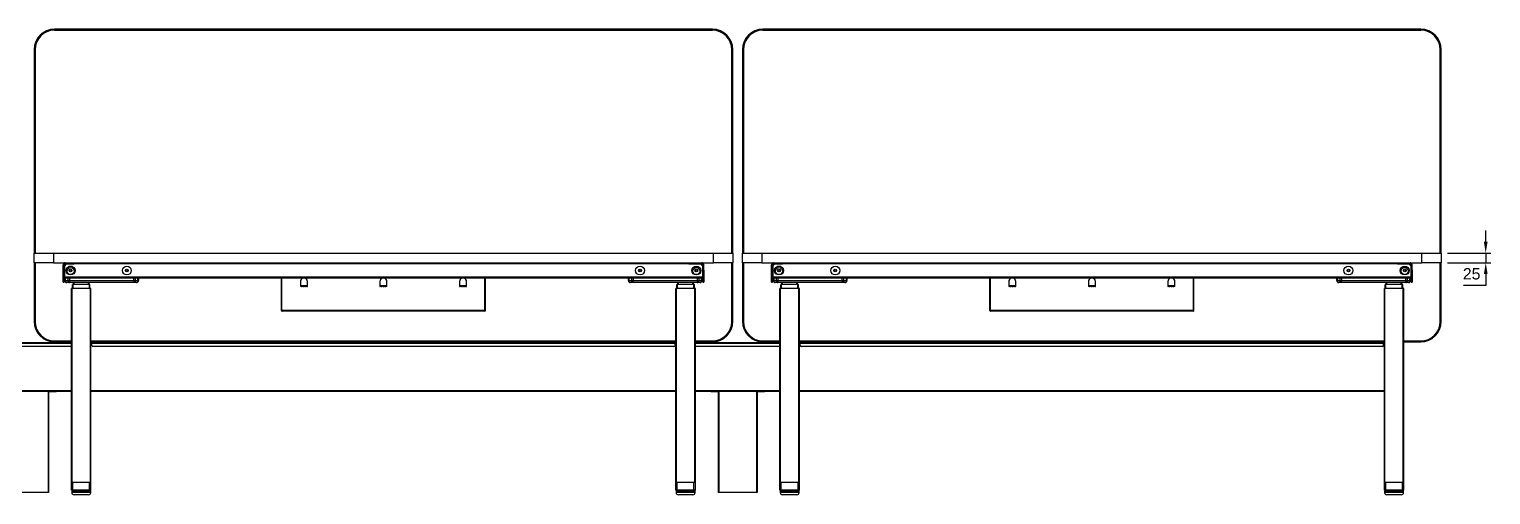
# Model space of a CAD drawing. Header units: millimetres. Extents: x -429 to 14753, y -632 to 5751.
# Drawn here: x 3637 to 7403, y 4166 to 5366 of the extents above; entities that cross this region are included whole.
import ezdxf

# ---------------------------------------------------------------- set-up
doc = ezdxf.new("R2010")
doc.units = ezdxf.units.MM
doc.header["$LTSCALE"] = 100
doc.styles.get("Standard").update_dxf_attribs({"font": 'arial.ttf'})
doc.dimstyles.new('CGJ', dxfattribs={"dimscale": 13, "dimtxt": 2.25, "dimasz": 2.25, "dimexe": 1, "dimexo": 1.25, "dimgap": 1.15, "dimtad": 1, "dimtoh": 1, "dimdec": 1, "dimdsep": 46, "dimtxsty": 'Standard', "dimcen": 0, "dimclrd": 2, "dimclre": 2, "dimclrt": 2, "dimadec": 0, "dimazin": 0, "dimtfac": 1, "dimtdec": 1, "dimtmove": 0, "dimatfit": 0, "dimfxl": 1, "dimtolj": 1, "dimtzin": 0, "dimlwe": -1, "dimarcsym": 2})

# ---------------------------------------------------------------- blocks, each defined once
blk = doc.blocks.new('*D79')
at = {"color": 2, "lineweight": -2, "transparency": 16777216}
for p, q in [((7389.7, 4818.7), (7389.7, 4848)), ((7389.7, 4789.5), (7389.7, 4764.5)), ((7389.7, 4735.2), (7389.7, 4706)), ((7389.7, 4706), (7332.1, 4706))]:
    blk.add_line(p, q, dxfattribs=at)
at = {"color": 2, "transparency": 16777216}
for p, q in [((7291.2, 4789.5), (7402.7, 4789.5)), ((7291.2, 4764.5), (7402.7, 4764.5))]:
    blk.add_line(p, q, dxfattribs=at)
for points in [[(7384.8, 4818.7), (7394.5, 4818.7), (7389.7, 4789.5)], [(7384.8, 4735.2), (7394.5, 4735.2), (7389.7, 4764.5)]]:
    blk.add_solid(points, dxfattribs=at)
at = {"layer": 'Defpoints', "color": 0, "transparency": 16777216}
for p in [(7275, 4789.5), (7275, 4764.5), (7389.7, 4764.5)]:
    blk.add_point(p, dxfattribs=at)
at = {"color": 2, "transparency": 16777216, "insert": (7353.4, 4735.9), "char_height": 29.25, "attachment_point": 5}
blk.add_mtext('\\A1;25', dxfattribs=at)

msp = doc.modelspace()

# ---------------------------------------------------------------- linework, layer by layer
at = {"color": 7, "linetype": 'Continuous', "lineweight": -3}
for p, q in [((4550, 5366.49), (3702.5, 5366.49)), ((3702.5, 5366.49), (3702.5, 5365.42)), ((3702.5, 5365.42), (3702.5, 5364.99)), ((3702.5, 5365.42), (4550, 5365.42)), ((3702.5, 5364.99), (3702.5, 5364.69)), ((3702.5, 5364.99), (4550, 5364.99)), ((3702.5, 5364.69), (4550, 5364.69)), ((3702.5, 5364.69), (3702.5, 5364.49)), ((3702.5, 5364.49), (4550, 5364.49)), ((3702.5, 5364.49), (3702.5, 5364.34)), ((3702.5, 5364.34), (4550, 5364.34)), ((3702.5, 5364.34), (3702.5, 5363.99)), ((5397.5, 5363.99), (3702.5, 5363.99)), ((5397.5, 5366.49), (4550, 5366.49)), ((4550, 5366.49), (4550, 5365.42)), ((4550, 5365.42), (4550, 5364.99)), ((4550, 5365.42), (5397.5, 5365.42)), ((4550, 5364.99), (4550, 5364.69)), ((4550, 5364.99), (5397.5, 5364.99)), ((4550, 5364.69), (5397.5, 5364.69)), ((4550, 5364.69), (4550, 5364.49)), ((4550, 5364.49), (5397.5, 5364.49)), ((4550, 5364.49), (4550, 5364.34)), ((4550, 5364.34), (5397.5, 5364.34)), ((4550, 5364.34), (4550, 5363.99)), ((5397.5, 5366.49), (5397.5, 5365.42)), ((5397.5, 5365.42), (5397.5, 5364.99)), ((5397.5, 5364.99), (5397.5, 5364.69)), ((5397.5, 5364.69), (5397.5, 5364.49)), ((5397.5, 5364.49), (5397.5, 5364.34)), ((5397.5, 5364.34), (5397.5, 5363.99)), ((6375, 5366.49), (5527.5, 5366.49)), ((5527.5, 5366.49), (5527.5, 5365.42)), ((5527.5, 5365.42), (5527.5, 5364.99)), ((5527.5, 5365.42), (6375, 5365.42)), ((5527.5, 5364.99), (5527.5, 5364.69)), ((5527.5, 5364.99), (6375, 5364.99)), ((5527.5, 5364.69), (6375, 5364.69)), ((5527.5, 5364.69), (5527.5, 5364.49)), ((5527.5, 5364.49), (6375, 5364.49)), ((5527.5, 5364.49), (5527.5, 5364.34)), ((5527.5, 5364.34), (6375, 5364.34)), ((5527.5, 5364.34), (5527.5, 5363.99)), ((7222.5, 5363.99), (5527.5, 5363.99)), ((7222.5, 5366.49), (6375, 5366.49)), ((6375, 5366.49), (6375, 5365.42)), ((6375, 5365.42), (6375, 5364.99)), ((6375, 5365.42), (7222.5, 5365.42)), ((6375, 5364.99), (6375, 5364.69)), ((6375, 5364.99), (7222.5, 5364.99)), ((6375, 5364.69), (7222.5, 5364.69)), ((6375, 5364.69), (6375, 5364.49)), ((6375, 5364.49), (7222.5, 5364.49)), ((6375, 5364.49), (6375, 5364.34)), ((6375, 5364.34), (7222.5, 5364.34)), ((6375, 5364.34), (6375, 5363.99)), ((7222.5, 5366.49), (7222.5, 5365.42)), ((7222.5, 5365.42), (7222.5, 5364.99)), ((7222.5, 5364.99), (7222.5, 5364.69)), ((7222.5, 5364.69), (7222.5, 5364.49)), ((7222.5, 5364.49), (7222.5, 5364.34)), ((7222.5, 5364.34), (7222.5, 5363.99)), ((3650, 5313.99), (3650, 4789.49)), ((3650, 5313.99), (3651.07, 5313.99)), ((3651.07, 5313.99), (3651.5, 5313.99)), ((3651.07, 4789.49), (3651.07, 5313.99)), ((3651.5, 5313.99), (3651.8, 5313.99)), ((3651.5, 4789.49), (3651.5, 5313.99)), ((3651.8, 5313.99), (3652, 5313.99)), ((3651.8, 4789.49), (3651.8, 5313.99)), ((3652, 4789.49), (3652, 5313.99)), ((3652, 5313.99), (3652.15, 5313.99)), ((3652.15, 4789.49), (3652.15, 5313.99)), ((3652.15, 5313.99), (3652.5, 5313.99)), ((3652.5, 5313.99), (3652.5, 4789.49)), ((5447.5, 4789.49), (5447.5, 5313.99)), ((5447.85, 5313.99), (5447.5, 5313.99)), ((5447.85, 5313.99), (5447.85, 4789.49)), ((5448, 5313.99), (5447.85, 5313.99)), ((5448, 5313.99), (5448, 4789.49)), ((5448.2, 5313.99), (5448, 5313.99)), ((5448.5, 5313.99), (5448.2, 5313.99)), ((5448.2, 5313.99), (5448.2, 4789.49)), ((5448.92, 5313.99), (5448.5, 5313.99)), ((5448.5, 5313.99), (5448.5, 4789.49)), ((5448.92, 5313.99), (5448.92, 4789.49)), ((5450, 5313.99), (5448.92, 5313.99)), ((5450, 4789.49), (5450, 5313.99)), ((5475, 5313.99), (5475, 4789.49)), ((5475, 5313.99), (5476.07, 5313.99)), ((5476.07, 5313.99), (5476.5, 5313.99)), ((5476.07, 4789.49), (5476.07, 5313.99)), ((5476.5, 5313.99), (5476.8, 5313.99)), ((5476.5, 4789.49), (5476.5, 5313.99)), ((5476.8, 5313.99), (5477, 5313.99)), ((5476.8, 4789.49), (5476.8, 5313.99)), ((5477, 4789.49), (5477, 5313.99)), ((5477, 5313.99), (5477.15, 5313.99)), ((5477.15, 4789.49), (5477.15, 5313.99)), ((5477.15, 5313.99), (5477.5, 5313.99)), ((5477.5, 5313.99), (5477.5, 4789.49)), ((7272.5, 4789.49), (7272.5, 5313.99)), ((7272.85, 5313.99), (7272.5, 5313.99)), ((7272.85, 5313.99), (7272.85, 4789.49)), ((7273, 5313.99), (7272.85, 5313.99)), ((7273, 5313.99), (7273, 4789.49)), ((7273.2, 5313.99), (7273, 5313.99)), ((7273.5, 5313.99), (7273.2, 5313.99)), ((7273.2, 5313.99), (7273.2, 4789.49)), ((7273.92, 5313.99), (7273.5, 5313.99)), ((7273.5, 5313.99), (7273.5, 4789.49)), ((7273.92, 5313.99), (7273.92, 4789.49)), ((7275, 5313.99), (7273.92, 5313.99)), ((7275, 4789.49), (7275, 5313.99)), ((3650, 4764.49), (3650, 4789.49)), ((3650, 4789.49), (3700, 4789.49)), ((3700, 4789.49), (3700, 4764.49)), ((3700, 4789.49), (5400, 4789.49)), ((5400, 4764.49), (5400, 4789.49)), ((5400, 4789.49), (5450, 4789.49)), ((5450, 4789.49), (5450, 4764.49)), ((5475, 4764.49), (5475, 4789.49)), ((5475, 4789.49), (5525, 4789.49)), ((5525, 4789.49), (5525, 4764.49)), ((5525, 4789.49), (7225, 4789.49)), ((7225, 4764.49), (7225, 4789.49)), ((7225, 4789.49), (7275, 4789.49)), ((7275, 4789.49), (7275, 4764.49)), ((3650, 4764.49), (3650, 4612.99)), ((3700, 4764.49), (3650, 4764.49)), ((3651.07, 4612.99), (3651.07, 4764.49)), ((3651.5, 4612.99), (3651.5, 4764.49)), ((3651.8, 4612.99), (3651.8, 4764.49)), ((3652, 4612.99), (3652, 4764.49)), ((3652.15, 4612.99), (3652.15, 4764.49)), ((3652.5, 4764.49), (3652.5, 4612.99)), ((3700, 4764.49), (5400, 4764.49)), ((3727.5, 4759.49), (3725, 4759.49)), ((3725, 4745.4), (3725, 4759.49)), ((3725, 4745.4), (3727.5, 4745.4)), ((3725, 4735.47), (3725, 4745.4)), ((3727.5, 4745.4), (3727.5, 4759.49)), ((3730.5, 4758.99), (3727.5, 4758.99)), ((3728, 4754.99), (3727.5, 4754.99)), ((3727.5, 4745.4), (3727.5, 4735.47)), ((3733, 4761.49), (3728, 4756.49)), ((3728, 4756.49), (3728, 4726.99)), ((3729, 4758.99), (3729, 4761.49)), ((3729, 4761.49), (3730.46, 4761.49)), ((3730, 4764.49), (3730, 4761.99)), ((3730, 4761.99), (3753, 4761.99)), ((3730.46, 4761.49), (3733, 4761.49)), ((3730.46, 4761.49), (3730.46, 4758.99)), ((3763, 4761.49), (3733, 4761.49)), ((3748.69, 4754.99), (3739.31, 4754.99)), ((3741.07, 4746.41), (3741.07, 4742.58)), ((3753, 4761.99), (3753, 4764.49)), ((3763, 4761.99), (3753, 4761.99)), ((3763, 4764.49), (3763, 4761.99)), ((3763, 4761.99), (3763, 4761.49)), ((5337, 4761.99), (3763, 4761.99)), ((5337, 4761.99), (5337, 4764.49)), ((5347, 4761.99), (5337, 4761.99)), ((5337, 4761.99), (5337, 4761.49)), ((5337, 4761.49), (5367, 4761.49)), ((5347, 4764.49), (5347, 4761.99)), ((5370, 4761.99), (5347, 4761.99)), ((5351.31, 4754.99), (5360.69, 4754.99)), ((5358.93, 4742.58), (5358.93, 4746.41)), ((5372, 4756.49), (5367, 4761.49)), ((5367, 4761.49), (5369.53, 4761.49)), ((5369.5, 4758.99), (5372.5, 4758.99)), ((5369.53, 4761.49), (5371, 4761.49)), ((5369.53, 4758.99), (5369.53, 4761.49)), ((5370, 4761.99), (5370, 4764.49)), ((5371, 4761.49), (5371, 4758.99)), ((5372, 4756.49), (5372, 4726.99)), ((5372, 4754.99), (5372.5, 4754.99)), ((5375, 4759.49), (5372.5, 4759.49)), ((5372.5, 4745.4), (5372.5, 4759.49)), ((5372.5, 4745.4), (5375, 4745.4)), ((5372.5, 4735.47), (5372.5, 4745.4)), ((5375, 4745.4), (5375, 4759.49)), ((5375, 4745.4), (5375, 4735.47)), ((5450, 4764.49), (5400, 4764.49)), ((5447.5, 4612.99), (5447.5, 4764.49)), ((5447.85, 4764.49), (5447.85, 4612.99)), ((5448, 4764.49), (5448, 4612.99)), ((5448.2, 4764.49), (5448.2, 4612.99)), ((5448.5, 4764.49), (5448.5, 4612.99)), ((5448.92, 4764.49), (5448.92, 4612.99)), ((5450, 4612.99), (5450, 4764.49)), ((5475, 4764.49), (5475, 4612.99)), ((5525, 4764.49), (5475, 4764.49)), ((5476.07, 4612.99), (5476.07, 4764.49)), ((5476.5, 4612.99), (5476.5, 4764.49)), ((5476.8, 4612.99), (5476.8, 4764.49)), ((5477, 4612.99), (5477, 4764.49)), ((5477.15, 4612.99), (5477.15, 4764.49)), ((5477.5, 4764.49), (5477.5, 4612.99)), ((5525, 4764.49), (7225, 4764.49)), ((5552.5, 4759.49), (5550, 4759.49)), ((5550, 4745.4), (5550, 4759.49)), ((5550, 4745.4), (5552.5, 4745.4)), ((5550, 4735.47), (5550, 4745.4)), ((5552.5, 4745.4), (5552.5, 4759.49)), ((5555.5, 4758.99), (5552.5, 4758.99)), ((5553, 4754.99), (5552.5, 4754.99)), ((5552.5, 4745.4), (5552.5, 4735.47)), ((5558, 4761.49), (5553, 4756.49)), ((5553, 4756.49), (5553, 4726.99)), ((5554, 4758.99), (5554, 4761.49)), ((5554, 4761.49), (5555.46, 4761.49)), ((5555, 4764.49), (5555, 4761.99)), ((5555, 4761.99), (5578, 4761.99)), ((5555.46, 4761.49), (5558, 4761.49)), ((5555.46, 4761.49), (5555.46, 4758.99)), ((5588, 4761.49), (5558, 4761.49)), ((5573.69, 4754.99), (5564.31, 4754.99)), ((5566.07, 4746.41), (5566.07, 4742.58)), ((5578, 4761.99), (5578, 4764.49)), ((5588, 4761.99), (5578, 4761.99)), ((5588, 4764.49), (5588, 4761.99)), ((5588, 4761.99), (5588, 4761.49)), ((7162, 4761.99), (5588, 4761.99)), ((7162, 4761.99), (7162, 4764.49)), ((7172, 4761.99), (7162, 4761.99)), ((7162, 4761.99), (7162, 4761.49)), ((7162, 4761.49), (7192, 4761.49)), ((7172, 4764.49), (7172, 4761.99)), ((7195, 4761.99), (7172, 4761.99)), ((7176.31, 4754.99), (7185.69, 4754.99)), ((7183.93, 4742.58), (7183.93, 4746.41)), ((7197, 4756.49), (7192, 4761.49)), ((7192, 4761.49), (7194.53, 4761.49)), ((7194.5, 4758.99), (7197.5, 4758.99)), ((7194.53, 4761.49), (7196, 4761.49)), ((7194.53, 4758.99), (7194.53, 4761.49)), ((7195, 4761.99), (7195, 4764.49)), ((7196, 4761.49), (7196, 4758.99)), ((7197, 4756.49), (7197, 4726.99)), ((7197, 4754.99), (7197.5, 4754.99)), ((7200, 4759.49), (7197.5, 4759.49)), ((7197.5, 4745.4), (7197.5, 4759.49)), ((7197.5, 4745.4), (7200, 4745.4)), ((7197.5, 4735.47), (7197.5, 4745.4)), ((7200, 4745.4), (7200, 4759.49)), ((7200, 4745.4), (7200, 4735.47)), ((7275, 4764.49), (7225, 4764.49)), ((7272.5, 4612.99), (7272.5, 4764.49)), ((7272.85, 4764.49), (7272.85, 4612.99)), ((7273, 4764.49), (7273, 4612.99)), ((7273.2, 4764.49), (7273.2, 4612.99)), ((7273.5, 4764.49), (7273.5, 4612.99)), ((7273.92, 4764.49), (7273.92, 4612.99)), ((7275, 4612.99), (7275, 4764.49)), ((3727.5, 4735.47), (3725, 4735.47)), ((3725, 4714.56), (3725, 4735.47)), ((3725, 4714.56), (3727.5, 4714.56)), ((3725, 4714.49), (3725, 4714.56)), ((3727.5, 4714.49), (3725, 4714.49)), ((3727.5, 4735.47), (3727.5, 4714.56)), ((3728, 4730.99), (3727.5, 4730.99)), ((3728, 4726.99), (3727.5, 4726.99)), ((3727.5, 4714.56), (3727.5, 4714.49)), ((5372, 4726.99), (3728, 4726.99)), ((3728, 4726.99), (3728, 4724.49)), ((5372, 4724.49), (3728, 4724.49)), ((3729, 4718.49), (3729, 4724.49)), ((3729, 4718.49), (3730.46, 4718.49)), ((3730.46, 4724.49), (3730.46, 4718.49)), ((3730.46, 4718.49), (3737.53, 4718.49)), ((3741.07, 4713.49), (3734, 4713.49)), ((3737.53, 4718.49), (3737.53, 4724.49)), ((3737.53, 4718.49), (3741.07, 4718.49)), ((3741.07, 4724.49), (3741.07, 4718.49)), ((3741.07, 4718.49), (3906.93, 4718.49)), ((3741.07, 4718.49), (3741.07, 4713.49)), ((3906.93, 4713.49), (3741.07, 4713.49)), ((3749, 4698.49), (3749, 4708.49)), ((3750.5, 4708.49), (3749, 4708.49)), ((3750.5, 4698.49), (3750.5, 4708.49)), ((3792.5, 4708.49), (3750.5, 4708.49)), ((3751.5, 4708.49), (3751.5, 4713.49)), ((3753, 4708.49), (3753, 4713.49)), ((3790, 4708.49), (3790, 4713.49)), ((3791.5, 4708.49), (3791.5, 4713.49)), ((3792.5, 4698.49), (3792.5, 4708.49)), ((3794, 4708.49), (3792.5, 4708.49)), ((3794, 4698.49), (3794, 4708.49)), ((3906.93, 4718.49), (3906.93, 4724.49)), ((3906.93, 4718.49), (3910.46, 4718.49)), ((3906.93, 4718.49), (3906.93, 4713.49)), ((3914, 4713.49), (3906.93, 4713.49)), ((3910.46, 4724.49), (3910.46, 4718.49)), ((3910.46, 4718.49), (3917.53, 4718.49)), ((3917.53, 4718.49), (3917.53, 4724.49)), ((3917.53, 4718.49), (3919, 4718.49)), ((3919, 4724.49), (3919, 4718.49)), ((4287.5, 4641.09), (4287.5, 4724.49)), ((4288.3, 4641.09), (4288.3, 4724.49)), ((4288.5, 4641.09), (4288.5, 4724.49)), ((4336, 4715.99), (4336, 4702.99)), ((4354, 4702.99), (4354, 4715.99)), ((4541, 4715.99), (4541, 4702.99)), ((4559, 4702.99), (4559, 4715.99)), ((4746, 4715.99), (4746, 4702.99)), ((4764, 4702.99), (4764, 4715.99)), ((4811.5, 4641.09), (4811.5, 4724.49)), ((4811.7, 4641.09), (4811.7, 4724.49)), ((4812.5, 4641.09), (4812.5, 4724.49)), ((5181, 4718.49), (5181, 4724.49)), ((5181, 4718.49), (5182.46, 4718.49)), ((5182.46, 4724.49), (5182.46, 4718.49)), ((5182.46, 4718.49), (5189.53, 4718.49)), ((5193.07, 4713.49), (5186, 4713.49)), ((5189.53, 4718.49), (5189.53, 4724.49)), ((5189.53, 4718.49), (5193.07, 4718.49)), ((5193.07, 4724.49), (5193.07, 4718.49)), ((5193.07, 4713.49), (5193.07, 4718.49)), ((5193.07, 4718.49), (5358.93, 4718.49)), ((5358.93, 4713.49), (5193.07, 4713.49)), ((5306, 4698.49), (5306, 4708.49)), ((5307.5, 4708.49), (5306, 4708.49)), ((5307.5, 4698.49), (5307.5, 4708.49)), ((5349.5, 4708.49), (5307.5, 4708.49)), ((5308.5, 4708.49), (5308.5, 4713.49)), ((5310, 4708.49), (5310, 4713.49)), ((5347, 4708.49), (5347, 4713.49)), ((5348.5, 4708.49), (5348.5, 4713.49)), ((5349.5, 4698.49), (5349.5, 4708.49)), ((5351, 4708.49), (5349.5, 4708.49)), ((5351, 4698.49), (5351, 4708.49)), ((5358.93, 4718.49), (5358.93, 4724.49)), ((5358.93, 4718.49), (5362.46, 4718.49)), ((5358.93, 4713.49), (5358.93, 4718.49)), ((5366, 4713.49), (5358.93, 4713.49)), ((5362.46, 4724.49), (5362.46, 4718.49)), ((5362.46, 4718.49), (5369.53, 4718.49)), ((5369.53, 4718.49), (5369.53, 4724.49)), ((5369.53, 4718.49), (5371, 4718.49)), ((5371, 4724.49), (5371, 4718.49)), ((5372, 4730.99), (5372.5, 4730.99)), ((5372, 4726.99), (5372.5, 4726.99)), ((5372, 4726.99), (5372, 4724.49)), ((5375, 4735.47), (5372.5, 4735.47)), ((5372.5, 4714.56), (5372.5, 4735.47)), ((5372.5, 4714.56), (5375, 4714.56)), ((5372.5, 4714.49), (5372.5, 4714.56)), ((5375, 4714.49), (5372.5, 4714.49)), ((5375, 4735.47), (5375, 4714.56)), ((5375, 4714.56), (5375, 4714.49)), ((5552.5, 4735.47), (5550, 4735.47)), ((5550, 4714.56), (5550, 4735.47)), ((5550, 4714.56), (5552.5, 4714.56)), ((5550, 4714.49), (5550, 4714.56)), ((5552.5, 4714.49), (5550, 4714.49)), ((5552.5, 4735.47), (5552.5, 4714.56)), ((5553, 4730.99), (5552.5, 4730.99)), ((5553, 4726.99), (5552.5, 4726.99)), ((5552.5, 4714.56), (5552.5, 4714.49)), ((7197, 4726.99), (5553, 4726.99)), ((5553, 4726.99), (5553, 4724.49)), ((7197, 4724.49), (5553, 4724.49)), ((5554, 4718.49), (5554, 4724.49)), ((5554, 4718.49), (5555.46, 4718.49)), ((5555.46, 4724.49), (5555.46, 4718.49)), ((5555.46, 4718.49), (5562.53, 4718.49)), ((5566.07, 4713.49), (5559, 4713.49)), ((5562.53, 4718.49), (5562.53, 4724.49)), ((5562.53, 4718.49), (5566.07, 4718.49)), ((5566.07, 4724.49), (5566.07, 4718.49)), ((5566.07, 4718.49), (5731.93, 4718.49)), ((5566.07, 4718.49), (5566.07, 4713.49)), ((5731.93, 4713.49), (5566.07, 4713.49)), ((5574, 4698.49), (5574, 4708.49)), ((5575.5, 4708.49), (5574, 4708.49)), ((5575.5, 4698.49), (5575.5, 4708.49)), ((5617.5, 4708.49), (5575.5, 4708.49)), ((5576.5, 4708.49), (5576.5, 4713.49)), ((5578, 4708.49), (5578, 4713.49)), ((5615, 4708.49), (5615, 4713.49)), ((5616.5, 4708.49), (5616.5, 4713.49)), ((5617.5, 4698.49), (5617.5, 4708.49)), ((5619, 4708.49), (5617.5, 4708.49)), ((5619, 4698.49), (5619, 4708.49)), ((5731.93, 4718.49), (5731.93, 4724.49)), ((5731.93, 4718.49), (5735.46, 4718.49)), ((5731.93, 4718.49), (5731.93, 4713.49)), ((5739, 4713.49), (5731.93, 4713.49)), ((5735.46, 4724.49), (5735.46, 4718.49)), ((5735.46, 4718.49), (5742.53, 4718.49)), ((5742.53, 4718.49), (5742.53, 4724.49)), ((5742.53, 4718.49), (5744, 4718.49)), ((5744, 4724.49), (5744, 4718.49)), ((6112.5, 4641.09), (6112.5, 4724.49)), ((6113.3, 4641.09), (6113.3, 4724.49)), ((6113.5, 4641.09), (6113.5, 4724.49)), ((6161, 4715.99), (6161, 4702.99)), ((6179, 4702.99), (6179, 4715.99)), ((6366, 4715.99), (6366, 4702.99)), ((6384, 4702.99), (6384, 4715.99)), ((6571, 4715.99), (6571, 4702.99)), ((6589, 4702.99), (6589, 4715.99)), ((6636.5, 4641.09), (6636.5, 4724.49)), ((6636.7, 4641.09), (6636.7, 4724.49)), ((6637.5, 4641.09), (6637.5, 4724.49)), ((7006, 4718.49), (7006, 4724.49)), ((7006, 4718.49), (7007.46, 4718.49)), ((7007.46, 4724.49), (7007.46, 4718.49)), ((7007.46, 4718.49), (7014.53, 4718.49)), ((7018.07, 4713.49), (7011, 4713.49)), ((7014.53, 4718.49), (7014.53, 4724.49)), ((7014.53, 4718.49), (7018.07, 4718.49)), ((7018.07, 4724.49), (7018.07, 4718.49)), ((7018.07, 4713.49), (7018.07, 4718.49)), ((7018.07, 4718.49), (7183.93, 4718.49)), ((7183.93, 4713.49), (7018.07, 4713.49)), ((7131, 4698.49), (7131, 4708.49)), ((7132.5, 4708.49), (7131, 4708.49)), ((7132.5, 4698.49), (7132.5, 4708.49)), ((7174.5, 4708.49), (7132.5, 4708.49)), ((7133.5, 4708.49), (7133.5, 4713.49)), ((7135, 4708.49), (7135, 4713.49)), ((7172, 4708.49), (7172, 4713.49)), ((7173.5, 4708.49), (7173.5, 4713.49)), ((7174.5, 4698.49), (7174.5, 4708.49)), ((7176, 4708.49), (7174.5, 4708.49)), ((7176, 4698.49), (7176, 4708.49)), ((7183.93, 4718.49), (7183.93, 4724.49)), ((7183.93, 4718.49), (7187.46, 4718.49)), ((7183.93, 4713.49), (7183.93, 4718.49)), ((7191, 4713.49), (7183.93, 4713.49)), ((7187.46, 4724.49), (7187.46, 4718.49)), ((7187.46, 4718.49), (7194.53, 4718.49)), ((7194.53, 4718.49), (7194.53, 4724.49)), ((7194.53, 4718.49), (7196, 4718.49)), ((7196, 4724.49), (7196, 4718.49)), ((7197, 4730.99), (7197.5, 4730.99)), ((7197, 4726.99), (7197.5, 4726.99)), ((7197, 4726.99), (7197, 4724.49)), ((7200, 4735.47), (7197.5, 4735.47)), ((7197.5, 4714.56), (7197.5, 4735.47)), ((7197.5, 4714.56), (7200, 4714.56)), ((7197.5, 4714.49), (7197.5, 4714.56)), ((7200, 4714.49), (7197.5, 4714.49)), ((7200, 4735.47), (7200, 4714.56)), ((7200, 4714.56), (7200, 4714.49)), ((3746.5, 4198.49), (3746.5, 4698.49)), ((3748, 4698.49), (3746.5, 4698.49)), ((3748, 4198.49), (3748, 4698.49)), ((3795, 4698.49), (3748, 4698.49)), ((3795, 4198.49), (3795, 4698.49)), ((3796.5, 4698.49), (3795, 4698.49)), ((3796.5, 4198.49), (3796.5, 4698.49)), ((4336, 4705.59), (4354, 4705.59)), ((4336, 4704.59), (4336.5, 4704.59)), ((4336, 4702.99), (4336.5, 4702.99)), ((4339, 4704.59), (4336.5, 4704.59)), ((4336.5, 4704.59), (4336.5, 4702.99)), ((4339, 4702.99), (4336.5, 4702.99)), ((4339, 4702.99), (4339, 4704.59)), ((4341, 4704.59), (4339, 4704.59)), ((4339, 4703.79), (4341, 4703.79)), ((4339, 4702.99), (4341, 4702.99)), ((4341, 4704.59), (4341, 4702.99)), ((4344, 4704.59), (4341, 4704.59)), ((4344, 4702.99), (4341, 4702.99)), ((4344, 4702.99), (4344, 4704.59)), ((4346, 4704.59), (4344, 4704.59)), ((4344, 4703.79), (4346, 4703.79)), ((4344, 4702.99), (4346, 4702.99)), ((4349, 4704.59), (4346, 4704.59)), ((4346, 4704.59), (4346, 4702.99)), ((4349, 4702.99), (4346, 4702.99)), ((4349, 4702.99), (4349, 4704.59)), ((4351, 4704.59), (4349, 4704.59)), ((4349, 4703.79), (4351, 4703.79)), ((4349, 4702.99), (4351, 4702.99)), ((4351, 4704.59), (4351, 4702.99)), ((4353.5, 4704.59), (4351, 4704.59)), ((4353.5, 4702.99), (4351, 4702.99)), ((4353.5, 4704.59), (4354, 4704.59)), ((4353.5, 4702.99), (4353.5, 4704.59)), ((4353.5, 4702.99), (4354, 4702.99)), ((4541, 4705.59), (4559, 4705.59)), ((4541, 4704.59), (4541.5, 4704.59)), ((4541, 4702.99), (4541.5, 4702.99)), ((4544, 4704.59), (4541.5, 4704.59)), ((4541.5, 4704.59), (4541.5, 4702.99)), ((4544, 4702.99), (4541.5, 4702.99)), ((4544, 4702.99), (4544, 4704.59)), ((4546, 4704.59), (4544, 4704.59)), ((4544, 4703.79), (4546, 4703.79)), ((4544, 4702.99), (4546, 4702.99)), ((4549, 4704.59), (4546, 4704.59)), ((4546, 4704.59), (4546, 4702.99)), ((4549, 4702.99), (4546, 4702.99)), ((4549, 4702.99), (4549, 4704.59)), ((4551, 4704.59), (4549, 4704.59)), ((4549, 4703.79), (4551, 4703.79)), ((4549, 4702.99), (4551, 4702.99)), ((4551, 4704.59), (4551, 4702.99)), ((4554, 4704.59), (4551, 4704.59)), ((4554, 4702.99), (4551, 4702.99)), ((4554, 4702.99), (4554, 4704.59)), ((4556, 4704.59), (4554, 4704.59)), ((4554, 4703.79), (4556, 4703.79)), ((4554, 4702.99), (4556, 4702.99)), ((4556, 4704.59), (4556, 4702.99)), ((4558.5, 4704.59), (4556, 4704.59)), ((4558.5, 4702.99), (4556, 4702.99)), ((4558.5, 4704.59), (4559, 4704.59)), ((4558.5, 4702.99), (4558.5, 4704.59)), ((4558.5, 4702.99), (4559, 4702.99)), ((4746, 4705.59), (4764, 4705.59)), ((4746, 4704.59), (4746.5, 4704.59)), ((4746, 4702.99), (4746.5, 4702.99)), ((4749, 4704.59), (4746.5, 4704.59)), ((4746.5, 4704.59), (4746.5, 4702.99)), ((4749, 4702.99), (4746.5, 4702.99)), ((4749, 4702.99), (4749, 4704.59)), ((4751, 4704.59), (4749, 4704.59)), ((4749, 4703.79), (4751, 4703.79)), ((4749, 4702.99), (4751, 4702.99)), ((4754, 4704.59), (4751, 4704.59)), ((4751, 4704.59), (4751, 4702.99)), ((4754, 4702.99), (4751, 4702.99)), ((4754, 4702.99), (4754, 4704.59)), ((4756, 4704.59), (4754, 4704.59)), ((4754, 4703.79), (4756, 4703.79)), ((4754, 4702.99), (4756, 4702.99)), ((4756, 4704.59), (4756, 4702.99)), ((4759, 4704.59), (4756, 4704.59)), ((4759, 4702.99), (4756, 4702.99)), ((4759, 4702.99), (4759, 4704.59)), ((4761, 4704.59), (4759, 4704.59)), ((4759, 4703.79), (4761, 4703.79)), ((4759, 4702.99), (4761, 4702.99)), ((4763.5, 4704.59), (4761, 4704.59)), ((4761, 4704.59), (4761, 4702.99)), ((4763.5, 4702.99), (4761, 4702.99)), ((4763.5, 4704.59), (4764, 4704.59)), ((4763.5, 4702.99), (4763.5, 4704.59)), ((4763.5, 4702.99), (4764, 4702.99)), ((5303.5, 4198.49), (5303.5, 4698.49)), ((5305, 4698.49), (5303.5, 4698.49)), ((5305, 4198.49), (5305, 4698.49)), ((5352, 4698.49), (5305, 4698.49)), ((5352, 4198.49), (5352, 4698.49)), ((5353.5, 4698.49), (5352, 4698.49)), ((5353.5, 4198.49), (5353.5, 4698.49)), ((5571.5, 4198.49), (5571.5, 4698.49)), ((5573, 4698.49), (5571.5, 4698.49)), ((5573, 4198.49), (5573, 4698.49)), ((5620, 4698.49), (5573, 4698.49)), ((5620, 4198.49), (5620, 4698.49)), ((5621.5, 4698.49), (5620, 4698.49)), ((5621.5, 4198.49), (5621.5, 4698.49)), ((6161, 4705.59), (6179, 4705.59)), ((6161, 4704.59), (6161.5, 4704.59)), ((6161, 4702.99), (6161.5, 4702.99)), ((6164, 4704.59), (6161.5, 4704.59)), ((6161.5, 4704.59), (6161.5, 4702.99)), ((6164, 4702.99), (6161.5, 4702.99)), ((6164, 4702.99), (6164, 4704.59)), ((6166, 4704.59), (6164, 4704.59)), ((6164, 4703.79), (6166, 4703.79)), ((6164, 4702.99), (6166, 4702.99)), ((6166, 4704.59), (6166, 4702.99)), ((6169, 4704.59), (6166, 4704.59)), ((6169, 4702.99), (6166, 4702.99)), ((6169, 4702.99), (6169, 4704.59)), ((6171, 4704.59), (6169, 4704.59)), ((6169, 4703.79), (6171, 4703.79)), ((6169, 4702.99), (6171, 4702.99)), ((6174, 4704.59), (6171, 4704.59)), ((6171, 4704.59), (6171, 4702.99)), ((6174, 4702.99), (6171, 4702.99)), ((6174, 4702.99), (6174, 4704.59)), ((6176, 4704.59), (6174, 4704.59)), ((6174, 4703.79), (6176, 4703.79)), ((6174, 4702.99), (6176, 4702.99)), ((6176, 4704.59), (6176, 4702.99)), ((6178.5, 4704.59), (6176, 4704.59)), ((6178.5, 4702.99), (6176, 4702.99)), ((6178.5, 4704.59), (6179, 4704.59)), ((6178.5, 4702.99), (6178.5, 4704.59)), ((6178.5, 4702.99), (6179, 4702.99)), ((6366, 4705.59), (6384, 4705.59)), ((6366, 4704.59), (6366.5, 4704.59)), ((6366, 4702.99), (6366.5, 4702.99)), ((6369, 4704.59), (6366.5, 4704.59)), ((6366.5, 4704.59), (6366.5, 4702.99)), ((6369, 4702.99), (6366.5, 4702.99)), ((6369, 4702.99), (6369, 4704.59)), ((6371, 4704.59), (6369, 4704.59)), ((6369, 4703.79), (6371, 4703.79)), ((6369, 4702.99), (6371, 4702.99)), ((6374, 4704.59), (6371, 4704.59)), ((6371, 4704.59), (6371, 4702.99)), ((6374, 4702.99), (6371, 4702.99)), ((6374, 4702.99), (6374, 4704.59)), ((6376, 4704.59), (6374, 4704.59)), ((6374, 4703.79), (6376, 4703.79)), ((6374, 4702.99), (6376, 4702.99)), ((6376, 4704.59), (6376, 4702.99)), ((6379, 4704.59), (6376, 4704.59)), ((6379, 4702.99), (6376, 4702.99)), ((6379, 4702.99), (6379, 4704.59)), ((6381, 4704.59), (6379, 4704.59)), ((6379, 4703.79), (6381, 4703.79)), ((6379, 4702.99), (6381, 4702.99)), ((6381, 4704.59), (6381, 4702.99)), ((6383.5, 4704.59), (6381, 4704.59)), ((6383.5, 4702.99), (6381, 4702.99)), ((6383.5, 4704.59), (6384, 4704.59)), ((6383.5, 4702.99), (6383.5, 4704.59)), ((6383.5, 4702.99), (6384, 4702.99)), ((6571, 4705.59), (6589, 4705.59)), ((6571, 4704.59), (6571.5, 4704.59)), ((6571, 4702.99), (6571.5, 4702.99)), ((6574, 4704.59), (6571.5, 4704.59)), ((6571.5, 4704.59), (6571.5, 4702.99)), ((6574, 4702.99), (6571.5, 4702.99)), ((6574, 4702.99), (6574, 4704.59)), ((6576, 4704.59), (6574, 4704.59)), ((6574, 4703.79), (6576, 4703.79)), ((6574, 4702.99), (6576, 4702.99)), ((6579, 4704.59), (6576, 4704.59)), ((6576, 4704.59), (6576, 4702.99)), ((6579, 4702.99), (6576, 4702.99)), ((6579, 4702.99), (6579, 4704.59)), ((6581, 4704.59), (6579, 4704.59)), ((6579, 4703.79), (6581, 4703.79)), ((6579, 4702.99), (6581, 4702.99)), ((6581, 4704.59), (6581, 4702.99)), ((6584, 4704.59), (6581, 4704.59)), ((6584, 4702.99), (6581, 4702.99)), ((6584, 4702.99), (6584, 4704.59)), ((6586, 4704.59), (6584, 4704.59)), ((6584, 4703.79), (6586, 4703.79)), ((6584, 4702.99), (6586, 4702.99)), ((6588.5, 4704.59), (6586, 4704.59)), ((6586, 4704.59), (6586, 4702.99)), ((6588.5, 4702.99), (6586, 4702.99)), ((6588.5, 4704.59), (6589, 4704.59)), ((6588.5, 4702.99), (6588.5, 4704.59)), ((6588.5, 4702.99), (6589, 4702.99)), ((7128.5, 4198.49), (7128.5, 4698.49)), ((7130, 4698.49), (7128.5, 4698.49)), ((7130, 4198.49), (7130, 4698.49)), ((7177, 4698.49), (7130, 4698.49)), ((7177, 4198.49), (7177, 4698.49)), ((7178.5, 4698.49), (7177, 4698.49)), ((7178.5, 4198.49), (7178.5, 4698.49)), ((4287.5, 4641.09), (4288.3, 4641.09)), ((4289.1, 4641.09), (4288.5, 4641.09)), ((4810.9, 4641.09), (4289.1, 4641.09)), ((4289.1, 4641.09), (4289.1, 4639.49)), ((4810.9, 4639.49), (4289.1, 4639.49)), ((4810.9, 4639.49), (4810.9, 4641.09)), ((4811.5, 4641.09), (4810.9, 4641.09)), ((4812.5, 4641.09), (4811.7, 4641.09)), ((6112.5, 4641.09), (6113.3, 4641.09)), ((6114.1, 4641.09), (6113.5, 4641.09)), ((6635.9, 4641.09), (6114.1, 4641.09)), ((6114.1, 4641.09), (6114.1, 4639.49)), ((6635.9, 4639.49), (6114.1, 4639.49)), ((6635.9, 4639.49), (6635.9, 4641.09)), ((6636.5, 4641.09), (6635.9, 4641.09)), ((6637.5, 4641.09), (6636.7, 4641.09)), ((3650, 4612.99), (3651.07, 4612.99)), ((3651.07, 4612.99), (3651.5, 4612.99)), ((3651.5, 4612.99), (3651.8, 4612.99)), ((3651.8, 4612.99), (3652, 4612.99)), ((3652, 4612.99), (3652.15, 4612.99)), ((3652.15, 4612.99), (3652.5, 4612.99)), ((5447.85, 4612.99), (5447.5, 4612.99)), ((5448, 4612.99), (5447.85, 4612.99)), ((5448.2, 4612.99), (5448, 4612.99)), ((5448.5, 4612.99), (5448.2, 4612.99)), ((5448.92, 4612.99), (5448.5, 4612.99)), ((5450, 4612.99), (5448.92, 4612.99)), ((5475, 4612.99), (5476.07, 4612.99)), ((5476.07, 4612.99), (5476.5, 4612.99)), ((5476.5, 4612.99), (5476.8, 4612.99)), ((5476.8, 4612.99), (5477, 4612.99)), ((5477, 4612.99), (5477.15, 4612.99)), ((5477.15, 4612.99), (5477.5, 4612.99)), ((7272.85, 4612.99), (7272.5, 4612.99)), ((7273, 4612.99), (7272.85, 4612.99)), ((7273.2, 4612.99), (7273, 4612.99)), ((7273.5, 4612.99), (7273.2, 4612.99)), ((7273.92, 4612.99), (7273.5, 4612.99)), ((7275, 4612.99), (7273.92, 4612.99)), ((3746.5, 4558.49), (3528.5, 4558.49)), ((3746.5, 4556.49), (3528.5, 4556.49)), ((3702.5, 4562.99), (3746.5, 4562.99)), ((3702.5, 4562.64), (3702.5, 4562.99)), ((3702.5, 4562.49), (3702.5, 4562.64)), ((3746.5, 4562.64), (3702.5, 4562.64)), ((3746.5, 4562.49), (3702.5, 4562.49)), ((3702.5, 4562.29), (3702.5, 4562.49)), ((3702.5, 4561.99), (3702.5, 4562.29)), ((3746.5, 4562.29), (3702.5, 4562.29)), ((3702.5, 4561.57), (3702.5, 4561.99)), ((3746.5, 4561.99), (3702.5, 4561.99)), ((3746.5, 4561.57), (3702.5, 4561.57)), ((3702.5, 4560.49), (3702.5, 4561.57)), ((3702.5, 4560.49), (3746.5, 4560.49)), ((3796.5, 4562.99), (5303.5, 4562.99)), ((5303.5, 4562.64), (3796.5, 4562.64)), ((5303.5, 4562.49), (3796.5, 4562.49)), ((5303.5, 4562.29), (3796.5, 4562.29)), ((5303.5, 4561.99), (3796.5, 4561.99)), ((5303.5, 4561.57), (3796.5, 4561.57)), ((3796.5, 4560.49), (5303.5, 4560.49)), ((3798.5, 4557.49), (3796.5, 4557.49)), ((5301.5, 4558.49), (3798.5, 4558.49)), ((3798.5, 4556.49), (3798.5, 4558.49)), ((5301.5, 4556.49), (3798.5, 4556.49)), ((3798.5, 4551.49), (3798.5, 4556.49)), ((5301.5, 4556.49), (5301.5, 4558.49)), ((5303.5, 4557.49), (5301.5, 4557.49)), ((5301.5, 4551.49), (5301.5, 4556.49)), ((5353.5, 4562.99), (5397.5, 4562.99)), ((5397.5, 4562.64), (5353.5, 4562.64)), ((5397.5, 4562.49), (5353.5, 4562.49)), ((5397.5, 4562.29), (5353.5, 4562.29)), ((5397.5, 4561.99), (5353.5, 4561.99)), ((5397.5, 4561.57), (5353.5, 4561.57)), ((5353.5, 4560.49), (5397.5, 4560.49)), ((5571.5, 4558.49), (5353.5, 4558.49)), ((5571.5, 4556.49), (5353.5, 4556.49)), ((5397.5, 4562.64), (5397.5, 4562.99)), ((5397.5, 4562.49), (5397.5, 4562.64)), ((5397.5, 4562.29), (5397.5, 4562.49)), ((5397.5, 4561.99), (5397.5, 4562.29)), ((5397.5, 4561.57), (5397.5, 4561.99)), ((5397.5, 4560.49), (5397.5, 4561.57)), ((5527.5, 4562.99), (5571.5, 4562.99)), ((5527.5, 4562.64), (5527.5, 4562.99)), ((5527.5, 4562.49), (5527.5, 4562.64)), ((5571.5, 4562.64), (5527.5, 4562.64)), ((5571.5, 4562.49), (5527.5, 4562.49)), ((5527.5, 4562.29), (5527.5, 4562.49)), ((5527.5, 4561.99), (5527.5, 4562.29)), ((5571.5, 4562.29), (5527.5, 4562.29)), ((5527.5, 4561.57), (5527.5, 4561.99)), ((5571.5, 4561.99), (5527.5, 4561.99)), ((5571.5, 4561.57), (5527.5, 4561.57)), ((5527.5, 4560.49), (5527.5, 4561.57)), ((5527.5, 4560.49), (5571.5, 4560.49)), ((5621.5, 4562.99), (7128.5, 4562.99)), ((7128.5, 4562.64), (5621.5, 4562.64)), ((7128.5, 4562.49), (5621.5, 4562.49)), ((7128.5, 4562.29), (5621.5, 4562.29)), ((7128.5, 4561.99), (5621.5, 4561.99)), ((7128.5, 4561.57), (5621.5, 4561.57)), ((5621.5, 4560.49), (7128.5, 4560.49)), ((5623.5, 4557.49), (5621.5, 4557.49)), ((7126.5, 4558.49), (5623.5, 4558.49)), ((5623.5, 4556.49), (5623.5, 4558.49)), ((7126.5, 4556.49), (5623.5, 4556.49)), ((5623.5, 4551.49), (5623.5, 4556.49)), ((7126.5, 4556.49), (7126.5, 4558.49)), ((7128.5, 4557.49), (7126.5, 4557.49)), ((7126.5, 4551.49), (7126.5, 4556.49)), ((7178.5, 4562.99), (7222.5, 4562.99)), ((7222.5, 4562.64), (7178.5, 4562.64)), ((7222.5, 4562.49), (7178.5, 4562.49)), ((7222.5, 4562.29), (7178.5, 4562.29)), ((7222.5, 4561.99), (7178.5, 4561.99)), ((7222.5, 4561.57), (7178.5, 4561.57)), ((7178.5, 4560.49), (7222.5, 4560.49)), ((7222.5, 4562.64), (7222.5, 4562.99)), ((7222.5, 4562.49), (7222.5, 4562.64)), ((7222.5, 4562.29), (7222.5, 4562.49)), ((7222.5, 4561.99), (7222.5, 4562.29)), ((7222.5, 4561.57), (7222.5, 4561.99)), ((7222.5, 4560.49), (7222.5, 4561.57)), ((3745, 4548.49), (3530, 4548.49)), ((3798.5, 4555.49), (3796.5, 4555.49)), ((5298.5, 4548.49), (3801.5, 4548.49)), ((5303.5, 4555.49), (5301.5, 4555.49)), ((5570, 4548.49), (5355, 4548.49)), ((5623.5, 4555.49), (5621.5, 4555.49)), ((7123.5, 4548.49), (5626.5, 4548.49)), ((7128.5, 4555.49), (7126.5, 4555.49)), ((3746.5, 4434.49), (3528.5, 4434.49)), ((3746.5, 4432.49), (3528.5, 4432.49)), ((3685.9, 4432.49), (3685.9, 4430.89)), ((3685.9, 4430.89), (3685.9, 4172.49)), ((3687.5, 4430.89), (3685.9, 4430.89)), ((3687.5, 4430.89), (3687.5, 4172.49)), ((3688.3, 4431.69), (3688.3, 4432.49)), ((3703.7, 4431.69), (3688.3, 4431.69)), ((3703.7, 4431.69), (3703.7, 4432.49)), ((3706.7, 4431.69), (3703.7, 4431.69)), ((3706.7, 4432.49), (3706.7, 4431.69)), ((5303.5, 4434.49), (3796.5, 4434.49)), ((5303.5, 4432.49), (3796.5, 4432.49)), ((5571.5, 4434.49), (5353.5, 4434.49)), ((5571.5, 4432.49), (5353.5, 4432.49)), ((5393.3, 4431.69), (5393.3, 4432.49)), ((5396.3, 4431.69), (5393.3, 4431.69)), ((5396.3, 4432.49), (5396.3, 4431.69)), ((5411.7, 4431.69), (5396.3, 4431.69)), ((5411.7, 4431.69), (5411.7, 4432.49)), ((5412.5, 4430.89), (5412.5, 4172.49)), ((5414.1, 4430.89), (5412.5, 4430.89)), ((5414.1, 4432.49), (5414.1, 4430.89)), ((5414.1, 4430.89), (5414.1, 4172.49)), ((5510.9, 4432.49), (5510.9, 4430.89)), ((5510.9, 4430.89), (5510.9, 4172.49)), ((5512.5, 4430.89), (5510.9, 4430.89)), ((5512.5, 4430.89), (5512.5, 4172.49)), ((5513.3, 4431.69), (5513.3, 4432.49)), ((5528.7, 4431.69), (5513.3, 4431.69)), ((5528.7, 4431.69), (5528.7, 4432.49)), ((5531.7, 4431.69), (5528.7, 4431.69)), ((5531.7, 4432.49), (5531.7, 4431.69)), ((7128.5, 4434.49), (5621.5, 4434.49)), ((7128.5, 4432.49), (5621.5, 4432.49)), ((3746.5, 4178.49), (3746.5, 4198.49)), ((3748, 4198.49), (3746.5, 4198.49)), ((3795, 4198.49), (3748, 4198.49)), ((3750, 4178.49), (3750, 4198.49)), ((3793, 4198.49), (3750, 4198.49)), ((3793, 4178.49), (3793, 4198.49)), ((3796.5, 4198.49), (3795, 4198.49)), ((3796.5, 4178.49), (3796.5, 4198.49)), ((5305, 4198.49), (5303.5, 4198.49)), ((5303.5, 4178.49), (5303.5, 4198.49)), ((5352, 4198.49), (5305, 4198.49)), ((5307, 4178.49), (5307, 4198.49)), ((5350, 4198.49), (5307, 4198.49)), ((5350, 4178.49), (5350, 4198.49)), ((5353.5, 4198.49), (5352, 4198.49)), ((5353.5, 4178.49), (5353.5, 4198.49)), ((5571.5, 4178.49), (5571.5, 4198.49)), ((5573, 4198.49), (5571.5, 4198.49)), ((5620, 4198.49), (5573, 4198.49)), ((5575, 4178.49), (5575, 4198.49)), ((5618, 4198.49), (5575, 4198.49)), ((5618, 4178.49), (5618, 4198.49)), ((5621.5, 4198.49), (5620, 4198.49)), ((5621.5, 4178.49), (5621.5, 4198.49)), ((7130, 4198.49), (7128.5, 4198.49)), ((7128.5, 4178.49), (7128.5, 4198.49)), ((7177, 4198.49), (7130, 4198.49)), ((7132, 4178.49), (7132, 4198.49)), ((7175, 4198.49), (7132, 4198.49)), ((7175, 4178.49), (7175, 4198.49)), ((7178.5, 4198.49), (7177, 4198.49)), ((7178.5, 4178.49), (7178.5, 4198.49)), ((3685.9, 4172.49), (3589.1, 4172.49)), ((3687.5, 4172.49), (3685.9, 4172.49)), ((3750, 4178.49), (3746.5, 4178.49)), ((3747, 4175.49), (3747, 4172.49)), ((3796, 4175.49), (3747, 4175.49)), ((3796, 4172.49), (3747, 4172.49)), ((3793, 4178.49), (3750, 4178.49)), ((3790, 4166.49), (3753, 4166.49)), ((3796.5, 4178.49), (3793, 4178.49)), ((3796, 4172.49), (3796, 4175.49)), ((5307, 4178.49), (5303.5, 4178.49)), ((5304, 4175.49), (5304, 4172.49)), ((5328.5, 4175.49), (5304, 4175.49)), ((5328.5, 4172.49), (5304, 4172.49)), ((5350, 4178.49), (5307, 4178.49)), ((5328.5, 4166.49), (5310, 4166.49)), ((5353, 4175.49), (5328.5, 4175.49)), ((5353, 4172.49), (5328.5, 4172.49)), ((5347, 4166.49), (5328.5, 4166.49)), ((5353.5, 4178.49), (5350, 4178.49)), ((5353, 4172.49), (5353, 4175.49)), ((5414.1, 4172.49), (5412.5, 4172.49)), ((5510.9, 4172.49), (5414.1, 4172.49)), ((5512.5, 4172.49), (5510.9, 4172.49)), ((5575, 4178.49), (5571.5, 4178.49)), ((5572, 4175.49), (5572, 4172.49)), ((5621, 4175.49), (5572, 4175.49)), ((5621, 4172.49), (5572, 4172.49)), ((5618, 4178.49), (5575, 4178.49)), ((5615, 4166.49), (5578, 4166.49)), ((5621.5, 4178.49), (5618, 4178.49)), ((5621, 4172.49), (5621, 4175.49)), ((7132, 4178.49), (7128.5, 4178.49)), ((7129, 4175.49), (7129, 4172.49)), ((7153.5, 4175.49), (7129, 4175.49)), ((7153.5, 4172.49), (7129, 4172.49)), ((7175, 4178.49), (7132, 4178.49)), ((7153.5, 4166.49), (7135, 4166.49)), ((7178, 4175.49), (7153.5, 4175.49)), ((7178, 4172.49), (7153.5, 4172.49)), ((7172, 4166.49), (7153.5, 4166.49)), ((7178.5, 4178.49), (7175, 4178.49)), ((7178, 4172.49), (7178, 4175.49))]:
    msp.add_line(p, q, dxfattribs=at)
at = {"color": 7, "linetype": 'Continuous', "lineweight": -3, "flags": 128}
for points in [[(3730.46, 4718.49), (3730.53, 4717.52), (3730.73, 4716.58), (3731.06, 4715.71), (3731.5, 4714.96), (3732.03, 4714.33), (3732.65, 4713.87), (3733.31, 4713.59), (3734, 4713.49)], [(3737.53, 4718.49), (3737.6, 4717.52), (3737.8, 4716.58), (3738.13, 4715.71), (3738.57, 4714.96), (3739.11, 4714.33), (3739.72, 4713.87), (3740.38, 4713.59), (3741.07, 4713.49)], [(3910.46, 4718.49), (3910.4, 4717.52), (3910.19, 4716.58), (3909.87, 4715.71), (3909.43, 4714.96), (3908.89, 4714.33), (3908.28, 4713.87), (3907.62, 4713.59), (3906.93, 4713.49)], [(3917.53, 4718.49), (3917.47, 4717.52), (3917.27, 4716.58), (3916.94, 4715.71), (3916.5, 4714.96), (3915.96, 4714.33), (3915.35, 4713.87), (3914.69, 4713.59), (3914, 4713.49)], [(5186, 4713.49), (5185.31, 4713.59), (5184.65, 4713.87), (5184.03, 4714.33), (5183.5, 4714.96), (5183.06, 4715.71), (5182.73, 4716.58), (5182.53, 4717.52), (5182.46, 4718.49)], [(5193.07, 4713.49), (5192.38, 4713.59), (5191.72, 4713.87), (5191.11, 4714.33), (5190.57, 4714.96), (5190.13, 4715.71), (5189.8, 4716.58), (5189.6, 4717.52), (5189.53, 4718.49)], [(5358.93, 4713.49), (5359.62, 4713.59), (5360.28, 4713.87), (5360.89, 4714.33), (5361.43, 4714.96), (5361.87, 4715.71), (5362.19, 4716.58), (5362.4, 4717.52), (5362.46, 4718.49)], [(5366, 4713.49), (5366.69, 4713.59), (5367.35, 4713.87), (5367.96, 4714.33), (5368.5, 4714.96), (5368.94, 4715.71), (5369.27, 4716.58), (5369.47, 4717.52), (5369.53, 4718.49)], [(5555.46, 4718.49), (5555.53, 4717.52), (5555.73, 4716.58), (5556.06, 4715.71), (5556.5, 4714.96), (5557.03, 4714.33), (5557.65, 4713.87), (5558.31, 4713.59), (5559, 4713.49)], [(5562.53, 4718.49), (5562.6, 4717.52), (5562.8, 4716.58), (5563.13, 4715.71), (5563.57, 4714.96), (5564.11, 4714.33), (5564.72, 4713.87), (5565.38, 4713.59), (5566.07, 4713.49)], [(5735.46, 4718.49), (5735.39, 4717.52), (5735.19, 4716.58), (5734.87, 4715.71), (5734.43, 4714.96), (5733.89, 4714.33), (5733.28, 4713.87), (5732.62, 4713.59), (5731.93, 4713.49)], [(5742.53, 4718.49), (5742.47, 4717.52), (5742.26, 4716.58), (5741.94, 4715.71), (5741.5, 4714.96), (5740.96, 4714.33), (5740.35, 4713.87), (5739.69, 4713.59), (5739, 4713.49)], [(7011, 4713.49), (7010.31, 4713.59), (7009.65, 4713.87), (7009.03, 4714.33), (7008.5, 4714.96), (7008.06, 4715.71), (7007.73, 4716.58), (7007.53, 4717.52), (7007.46, 4718.49)], [(7018.07, 4713.49), (7017.38, 4713.59), (7016.72, 4713.87), (7016.11, 4714.33), (7015.57, 4714.96), (7015.13, 4715.71), (7014.8, 4716.58), (7014.6, 4717.52), (7014.53, 4718.49)], [(7183.93, 4713.49), (7184.62, 4713.59), (7185.28, 4713.87), (7185.89, 4714.33), (7186.43, 4714.96), (7186.87, 4715.71), (7187.19, 4716.58), (7187.39, 4717.52), (7187.46, 4718.49)], [(7191, 4713.49), (7191.69, 4713.59), (7192.35, 4713.87), (7192.96, 4714.33), (7193.5, 4714.96), (7193.94, 4715.71), (7194.26, 4716.58), (7194.47, 4717.52), (7194.53, 4718.49)]]:
    msp.add_lwpolyline(points, dxfattribs=at)
at = {"color": 7, "linetype": 'Continuous', "lineweight": -3}
for centre, radius in [((3744, 4744.49), 11.5), ((3744, 4742.99), 9), ((3744, 4744.49), 3.5), ((3744, 4744.49), 2.4), ((3889, 4744.49), 11.5), ((3889, 4744.49), 3.5), ((3889, 4744.49), 2.4), ((5211, 4744.49), 11.5), ((5211, 4744.49), 3.5), ((5211, 4744.49), 2.4), ((5356, 4744.49), 11.5), ((5356, 4742.99), 9), ((5356, 4744.49), 3.5), ((5356, 4744.49), 2.4), ((5569, 4744.49), 11.5), ((5569, 4742.99), 9), ((5569, 4744.49), 3.5), ((5569, 4744.49), 2.4), ((5714, 4744.49), 11.5), ((5714, 4744.49), 3.5), ((5714, 4744.49), 2.4), ((7036, 4744.49), 11.5), ((7036, 4744.49), 3.5), ((7036, 4744.49), 2.4), ((7181, 4744.49), 11.5), ((7181, 4742.99), 9), ((7181, 4744.49), 3.5), ((7181, 4744.49), 2.4)]:
    msp.add_circle(centre, radius, dxfattribs=at)
for centre, radius, start, end in [((3702.5, 5313.99), 52.5, 90, 180), ((3702.5, 5313.99), 51.42, 90, 180), ((3702.5, 5313.99), 51, 90, 180), ((3702.5, 5313.99), 50.7, 90, 180), ((3702.5, 5313.99), 50.5, 90, 180), ((3702.5, 5313.99), 50.35, 90, 180), ((3702.5, 5313.99), 50, 90, 180), ((5397.5, 5313.99), 52.5, 0, 90), ((5397.5, 5313.99), 51.42, 0, 90), ((5397.5, 5313.99), 51, 0, 90), ((5397.5, 5313.99), 50.7, 0, 90), ((5397.5, 5313.99), 50.5, 0, 90), ((5397.5, 5313.99), 50.35, 0, 90), ((5397.5, 5313.99), 50, 0, 90), ((5527.5, 5313.99), 52.5, 90, 180), ((5527.5, 5313.99), 51.42, 90, 180), ((5527.5, 5313.99), 51, 90, 180), ((5527.5, 5313.99), 50.7, 90, 180), ((5527.5, 5313.99), 50.5, 90, 180), ((5527.5, 5313.99), 50.35, 90, 180), ((5527.5, 5313.99), 50, 90, 180), ((7222.5, 5313.99), 52.5, 0, 90), ((7222.5, 5313.99), 51.42, 0, 90), ((7222.5, 5313.99), 51, 0, 90), ((7222.5, 5313.99), 50.7, 0, 90), ((7222.5, 5313.99), 50.5, 0, 90), ((7222.5, 5313.99), 50.35, 0, 90), ((7222.5, 5313.99), 50, 0, 90), ((3730, 4759.49), 5, 90, 180), ((3730, 4759.49), 2.5, 90, 180), ((5370, 4759.49), 5, 0, 90), ((5370, 4759.49), 2.5, 0, 90), ((5555, 4759.49), 5, 90, 180), ((5555, 4759.49), 2.5, 90, 180), ((7195, 4759.49), 5, 0, 90), ((7195, 4759.49), 2.5, 0, 90), ((3734, 4718.49), 5, 180, 270), ((3914, 4718.49), 5, 270, 0), ((4345, 4715.99), 9, 109.18814, 180), ((4345, 4715.99), 9, 0, 70.81186), ((4550, 4715.99), 9, 109.18814, 180), ((4550, 4715.99), 9, 0, 70.81186), ((4755, 4715.99), 9, 109.18814, 180), ((4755, 4715.99), 9, 0, 70.81186), ((5186, 4718.49), 5, 180, 270), ((5366, 4718.49), 5, 270, 0), ((5559, 4718.49), 5, 180, 270), ((5739, 4718.49), 5, 270, 0), ((6170, 4715.99), 9, 109.18814, 180), ((6170, 4715.99), 9, 0, 70.81186), ((6375, 4715.99), 9, 109.18814, 180), ((6375, 4715.99), 9, 0, 70.81186), ((6580, 4715.99), 9, 109.18814, 180), ((6580, 4715.99), 9, 0, 70.81186), ((7011, 4718.49), 5, 180, 270), ((7191, 4718.49), 5, 270, 0), ((3702.5, 4612.99), 52.5, 180, 270), ((3702.5, 4612.99), 51.42, 180, 270), ((3702.5, 4612.99), 51, 180, 270), ((3702.5, 4612.99), 50.7, 180, 270), ((3702.5, 4612.99), 50.5, 180, 270), ((3702.5, 4612.99), 50.35, 180, 270), ((3702.5, 4612.99), 50, 180, 270), ((5397.5, 4612.99), 52.5, 270, 0), ((5397.5, 4612.99), 50, 270, 0), ((5397.5, 4612.99), 51, 270, 0), ((5397.5, 4612.99), 50.7, 270, 0), ((5397.5, 4612.99), 50.5, 270, 0), ((5397.5, 4612.99), 51.42, 270, 0), ((5397.5, 4612.99), 50.35, 270, 0), ((5527.5, 4612.99), 52.5, 180, 270), ((5527.5, 4612.99), 51.42, 180, 270), ((5527.5, 4612.99), 51, 180, 270), ((5527.5, 4612.99), 50.7, 180, 270), ((5527.5, 4612.99), 50.5, 180, 270), ((5527.5, 4612.99), 50.35, 180, 270), ((5527.5, 4612.99), 50, 180, 270), ((7222.5, 4612.99), 52.5, 270, 0), ((7222.5, 4612.99), 50, 270, 0), ((7222.5, 4612.99), 51, 270, 0), ((7222.5, 4612.99), 50.7, 270, 0), ((7222.5, 4612.99), 50.5, 270, 0), ((7222.5, 4612.99), 51.42, 270, 0), ((7222.5, 4612.99), 50.35, 270, 0), ((3745, 4551.49), 3, 270, 300), ((3801.5, 4551.49), 3, 180, 270), ((5298.5, 4551.49), 3, 270, 0), ((5570, 4551.49), 3, 270, 300), ((5626.5, 4551.49), 3, 180, 270), ((7123.5, 4551.49), 3, 270, 0), ((3688.3, 4430.89), 1.6, 90, 180), ((3688.3, 4430.89), 0.8, 90, 180), ((5411.7, 4430.89), 1.6, 0, 90), ((5411.7, 4430.89), 0.8, 0, 90), ((5513.3, 4430.89), 1.6, 90, 180), ((5513.3, 4430.89), 0.8, 90, 180), ((3750, 4175.49), 3, 90, 180), ((3753, 4172.49), 6, 180, 270), ((3790, 4172.49), 6, 270, 0), ((3793, 4175.49), 3, 0, 90), ((5307, 4175.49), 3, 90, 180), ((5310, 4172.49), 6, 180, 270), ((5347, 4172.49), 6, 270, 0), ((5350, 4175.49), 3, 0, 90), ((5575, 4175.49), 3, 90, 180), ((5578, 4172.49), 6, 180, 270), ((5615, 4172.49), 6, 270, 0), ((5618, 4175.49), 3, 0, 90), ((7132, 4175.49), 3, 90, 180), ((7135, 4172.49), 6, 180, 270), ((7172, 4172.49), 6, 270, 0), ((7175, 4175.49), 3, 0, 90)]:
    msp.add_arc(centre, radius, start, end, dxfattribs=at)
for points in [[(4287.5, 4641.09), (4287.52, 4640.91), (4287.55, 4640.54), (4287.85, 4640.05), (4288.27, 4639.68), (4288.72, 4639.51), (4289, 4639.5), (4289.1, 4639.49)], [(4810.9, 4639.49), (4811.08, 4639.51), (4811.45, 4639.55), (4811.94, 4639.84), (4812.31, 4640.27), (4812.48, 4640.71), (4812.49, 4640.99), (4812.5, 4641.09)], [(6112.5, 4641.09), (6112.52, 4640.91), (6112.55, 4640.54), (6112.85, 4640.05), (6113.27, 4639.68), (6113.72, 4639.51), (6114, 4639.5), (6114.1, 4639.49)], [(6635.9, 4639.49), (6636.08, 4639.51), (6636.45, 4639.55), (6636.94, 4639.84), (6637.31, 4640.27), (6637.48, 4640.71), (6637.49, 4640.99), (6637.5, 4641.09)]]:
    msp.add_open_spline(points, degree=3, knots=[0, 0, 0, 0, 0.2207426, 0.4415058, 0.662269, 0.883032, 1, 1, 1, 1], dxfattribs=at)
for points in [[(4288.3, 4641.09), (4288.31, 4640.99), (4288.33, 4640.78), (4288.52, 4640.51), (4288.78, 4640.33), (4288.99, 4640.3), (4289.1, 4640.29)], [(4810.9, 4640.29), (4811, 4640.3), (4811.21, 4640.33), (4811.48, 4640.51), (4811.66, 4640.78), (4811.69, 4640.99), (4811.7, 4641.09)], [(6113.3, 4641.09), (6113.31, 4640.99), (6113.33, 4640.78), (6113.52, 4640.51), (6113.78, 4640.33), (6113.99, 4640.3), (6114.1, 4640.29)], [(6635.9, 4640.29), (6636, 4640.3), (6636.21, 4640.33), (6636.48, 4640.51), (6636.66, 4640.78), (6636.69, 4640.99), (6636.7, 4641.09)]]:
    msp.add_open_spline(points, degree=3, dxfattribs=at)

# ---------------------------------------------------------------- dimensions: what is measured, and where the dimension line sits
dim = msp.add_linear_dim(base=(7389.65, 4764.49), p1=(7275, 4789.49), p2=(7275, 4764.49), angle=90, dimstyle='CGJ')
dim.commit()
dim.dimension.update_dxf_attribs({"geometry": '*D79', "text_midpoint": (7353.39, 4735.88)})

doc.saveas('drawing.dxf')
